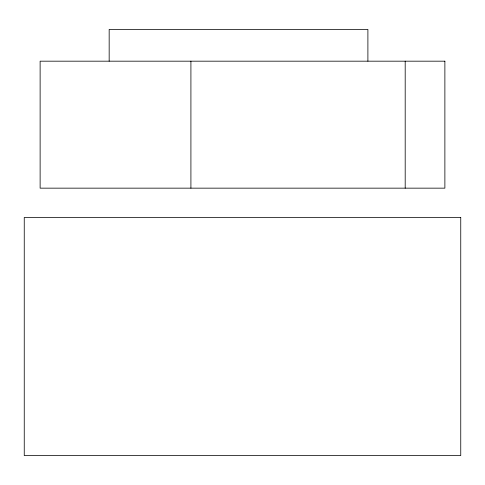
<?xml version="1.0" encoding="UTF-8"?>
<svg xmlns="http://www.w3.org/2000/svg" width="485" height="485" viewBox="0 0 485 485"><rect width="100%" height="100%" fill="white"/><g stroke="black" fill="none" stroke-linecap="round" stroke-linejoin="round"><path stroke-width="0.73" d="M405.193 61.177L405.193 188.156M367.897 61.177L367.897 29.427L109.167 29.427L109.167 61.177M190.914 61.177L190.914 188.156M444.878 61.177L40.122 61.177L40.122 188.156L444.878 188.156L444.878 61.177M460.75 217.48L24.25 217.48L24.25 455.573L460.75 455.573L460.75 217.48"/></g></svg>
